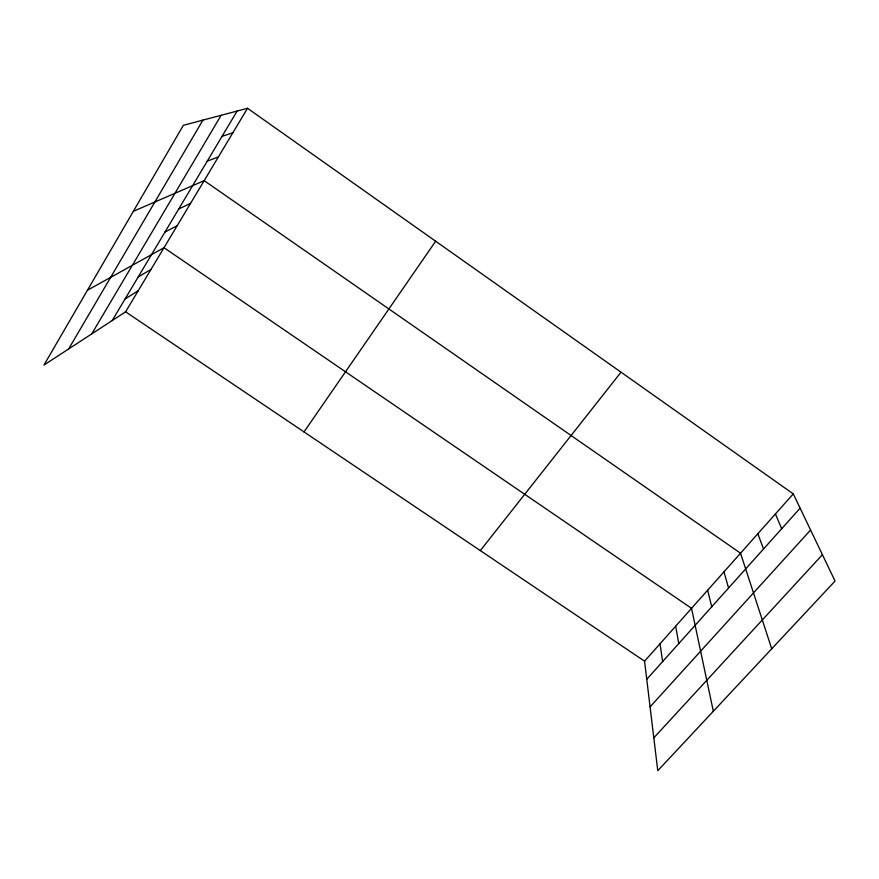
<?xml version="1.0" encoding="UTF-8"?>
<svg xmlns="http://www.w3.org/2000/svg" width="879" height="879" viewBox="0 0 879 879"><rect width="100%" height="100%" fill="white"/><g stroke="black" fill="none" stroke-linecap="round" stroke-linejoin="round"><path stroke-width="1.32" d="M68.628 348.974L202.928 120.115M91.746 333.899L221.123 115.292M112.215 320.549L237.121 111.051M247.526 108.293L183.348 125.312L43.95 365.071L125.598 311.814L247.526 108.293L793.265 493.888L835.05 581.052L657.767 770.707L644.571 661.173L793.265 493.888M304.002 431.919L435.654 241.22M480.308 550.595L621.024 372.191M646.746 679.302L800.11 508.172M650.075 706.881L810.581 530.015M653.8 737.844L822.414 554.693M125.115 298.915L138.212 290.762M138.201 276.951L151.012 269.392M87.46 290.235L164.01 247.713L691.542 608.323L713.33 711.265M164.999 232.012L177.195 225.694M178.723 209.015L190.589 203.346M133.355 211.29L204.181 180.667L740.536 553.21L771.718 648.801M207.235 161.187L218.399 156.923M222.057 136.333L232.847 132.806M125.598 311.814L644.571 661.173M775.421 513.951L781.684 528.729M757.852 533.729L763.532 548.979M723.966 571.844L728.57 587.996M707.639 590.216L711.737 606.785M675.665 626.189L678.775 643.56M660.008 643.802L662.645 661.557"/></g></svg>
